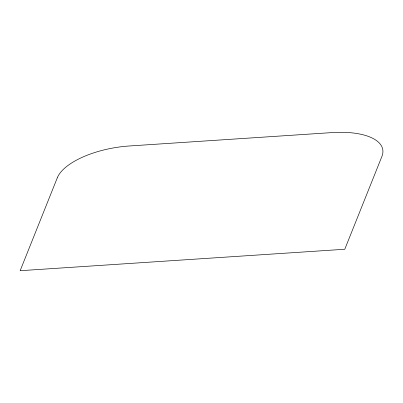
<?xml version="1.0" encoding="UTF-8"?>
<svg xmlns="http://www.w3.org/2000/svg" width="403" height="403" viewBox="0 0 403 403"><rect width="100%" height="100%" fill="white"/><g stroke="black" fill="none" stroke-linecap="round" stroke-linejoin="round"><path stroke-width="0.6" d="M57.286 177.859L20.15 270.705L344.782 249.256L381.918 156.414A62.667 26.336 -10 0 0 332.188 132.582L129.292 145.987A62.667 26.336 -10 0 0 57.286 177.859"/></g></svg>
